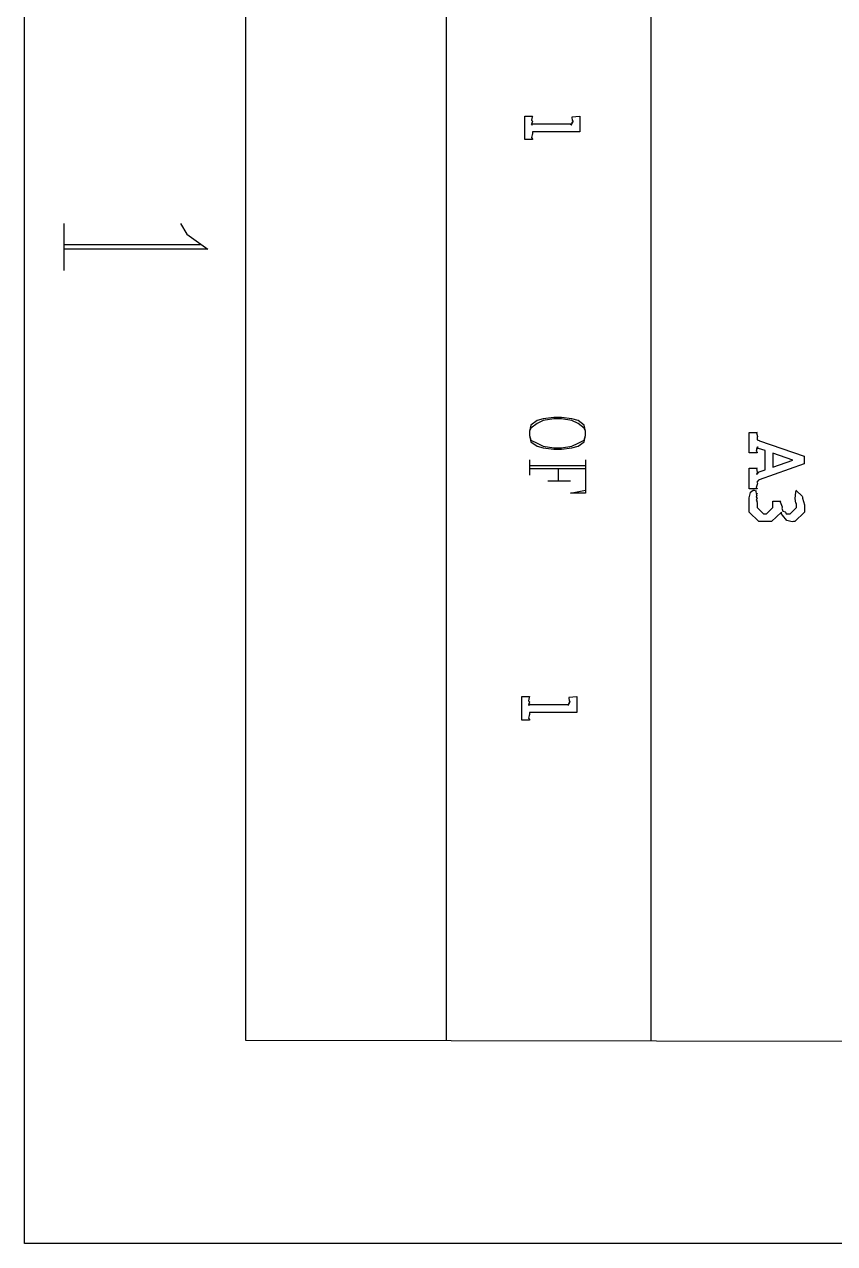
# Model space of a CAD drawing. Extents: x 0.2 to 11.6, y 0.3 to 16.2.
# Drawn here: x 0.155 to 1.045, y 0.31 to 1.651 of the extents above; entities that cross this region are included whole.
import ezdxf

# ---------------------------------------------------------------- set-up
doc = ezdxf.new("R2010")
doc.units = 0
doc.header["$MEASUREMENT"] = 0

msp = doc.modelspace()

# ---------------------------------------------------------------- linework, layer by layer
at = {"color": 0}
for p, q in [((0.155003, 0.310004), (0.155003, 16.22)), ((0.155003, 0.310004), (0.155003, 16.22)), ((0.398329, 0.533311), (0.398329, 16.02)), ((0.618326, 4.18001), (0.618326, 0.533311)), ((0.843317, 4.18001), (0.843317, 0.533311)), ((0.704807, 1.52388), (0.704807, 1.54969)), ((0.704807, 1.54969), (0.713488, 1.54969)), ((0.71289, 1.54878), (0.712349, 1.54519)), ((0.712349, 1.54519), (0.713488, 1.54406)), ((0.713108, 1.54297), (0.712349, 1.54081)), ((0.712349, 1.54081), (0.713488, 1.54167)), ((0.713488, 1.54969), (0.71289, 1.54878)), ((0.713488, 1.54362), (0.713108, 1.54297)), ((0.713488, 1.54167), (0.713162, 1.54124)), ((0.713488, 1.54406), (0.713488, 1.54362)), ((0.713488, 1.54167), (0.713488, 1.54167)), ((0.755533, 1.54053), (0.757215, 1.54243)), ((0.756401, 1.54199), (0.757975, 1.54389)), ((0.757107, 1.54238), (0.756401, 1.54199)), ((0.756674, 1.54904), (0.765354, 1.54969)), ((0.75689, 1.54861), (0.756674, 1.54904)), ((0.757324, 1.54471), (0.75689, 1.54861)), ((0.757324, 1.54254), (0.757107, 1.54238)), ((0.757215, 1.54243), (0.757324, 1.54254)), ((0.757975, 1.54449), (0.757324, 1.54471)), ((0.757975, 1.54389), (0.757975, 1.54449)), ((0.765354, 1.54969), (0.765354, 1.53407)), ((0.765354, 1.54969), (0.765354, 1.54969)), ((0.713162, 1.54124), (0.712349, 1.53982)), ((0.712349, 1.53982), (0.713488, 1.54101)), ((0.712999, 1.52908), (0.712349, 1.52604)), ((0.713488, 1.52994), (0.712999, 1.52908)), ((0.713488, 1.5319), (0.713379, 1.5319)), ((0.713379, 1.5319), (0.713488, 1.53043)), ((0.713488, 1.53233), (0.713433, 1.53233)), ((0.713433, 1.53233), (0.713488, 1.53201)), ((0.713488, 1.54101), (0.713488, 1.54101)), ((0.713488, 1.54101), (0.756674, 1.54101)), ((0.765354, 1.53233), (0.713488, 1.53233)), ((0.713488, 1.53201), (0.713488, 1.5319)), ((0.713488, 1.53043), (0.713488, 1.52994)), ((0.755371, 1.53988), (0.756674, 1.54107)), ((0.756347, 1.54075), (0.755371, 1.53988)), ((0.756401, 1.54124), (0.755533, 1.54053)), ((0.756674, 1.54101), (0.756347, 1.54075)), ((0.756674, 1.54144), (0.756401, 1.54124)), ((0.756674, 1.54107), (0.756674, 1.54144)), ((0.765354, 1.53407), (0.765354, 1.53233)), ((0.713488, 1.52388), (0.704807, 1.52388)), ((0.712349, 1.52604), (0.713488, 1.52442)), ((0.713488, 1.52442), (0.713488, 1.52388)), ((0.198351, 1.43164), (0.198351, 1.37999)), ((0.32666, 1.43164), (0.333333, 1.41997)), ((0.348307, 1.40831), (0.198351, 1.40831)), ((0.333333, 1.41997), (0.356663, 1.40332)), ((0.356663, 1.40332), (0.198351, 1.40332)), ((0.711643, 1.21002), (0.710015, 1.20334)), ((0.711643, 1.20665), (0.710015, 1.20334)), ((0.718317, 1.21501), (0.711643, 1.21002)), ((0.718317, 1.21164), (0.711643, 1.20665)), ((0.724989, 1.21669), (0.718317, 1.21501)), ((0.724989, 1.21501), (0.718317, 1.21164)), ((0.736654, 1.21832), (0.724989, 1.21669)), ((0.736654, 1.21669), (0.724989, 1.21501)), ((0.745008, 1.21832), (0.736654, 1.21832)), ((0.745008, 1.21669), (0.736654, 1.21669)), ((0.756674, 1.21669), (0.745008, 1.21832)), ((0.756674, 1.21501), (0.745008, 1.21669)), ((0.763346, 1.21501), (0.756674, 1.21669)), ((0.763346, 1.21164), (0.756674, 1.21501)), ((0.770019, 1.21002), (0.763346, 1.21501)), ((0.770019, 1.20665), (0.763346, 1.21164)), ((0.771647, 1.20334), (0.770019, 1.21002)), ((0.771647, 1.20334), (0.770019, 1.20665)), ((0.710015, 1.20334), (0.710015, 1.19835)), ((0.710015, 1.19835), (0.711643, 1.19168)), ((0.710015, 1.19835), (0.711643, 1.19331)), ((0.711643, 1.19331), (0.718317, 1.19)), ((0.763346, 1.19), (0.770019, 1.19331)), ((0.770019, 1.19168), (0.771647, 1.19835)), ((0.770019, 1.19331), (0.771647, 1.19835)), ((0.771647, 1.19835), (0.771647, 1.20334)), ((0.951443, 1.17936), (0.951443, 1.20193)), ((0.951443, 1.20193), (0.960124, 1.20193)), ((0.960124, 1.20193), (0.959582, 1.2015)), ((0.959582, 1.2015), (0.960449, 1.19737)), ((0.960558, 1.19716), (0.960124, 1.1965)), ((0.960124, 1.1965), (0.960124, 1.19379)), ((0.960124, 1.19379), (0.962403, 1.19303)), ((0.960449, 1.19737), (0.960558, 1.19716)), ((0.711643, 1.19168), (0.718317, 1.18669)), ((0.718317, 1.19), (0.724989, 1.18669)), ((0.718317, 1.18669), (0.724989, 1.185)), ((0.724989, 1.18669), (0.736654, 1.185)), ((0.724989, 1.185), (0.736654, 1.18332)), ((0.736654, 1.185), (0.745008, 1.185)), ((0.736654, 1.18332), (0.745008, 1.18332)), ((0.745008, 1.185), (0.756674, 1.18669)), ((0.745008, 1.18332), (0.756674, 1.185)), ((0.756674, 1.18669), (0.763346, 1.19)), ((0.756674, 1.185), (0.763346, 1.18669)), ((0.763346, 1.18669), (0.770019, 1.19168)), ((0.959853, 1.18392), (0.959039, 1.18132)), ((0.959039, 1.18132), (0.960124, 1.17985)), ((0.960394, 1.18544), (0.959364, 1.18408)), ((0.959364, 1.18408), (0.96034, 1.18457)), ((0.959799, 1.18424), (0.960775, 1.18587)), ((0.961262, 1.18419), (0.959799, 1.18424)), ((0.96034, 1.18457), (0.959853, 1.18392)), ((0.960124, 1.17985), (0.960124, 1.17936)), ((0.96034, 1.18457), (0.96034, 1.18457)), ((0.960775, 1.18587), (0.960394, 1.18544)), ((0.960775, 1.18587), (0.960775, 1.18587)), ((0.961643, 1.18435), (0.961262, 1.18419)), ((0.968804, 1.18197), (0.961643, 1.18435)), ((0.962403, 1.19303), (0.962728, 1.1926)), ((0.962728, 1.1926), (1.01199, 1.17567)), ((0.968804, 1.1607), (0.968804, 1.18197)), ((0.710015, 1.17166), (0.710015, 1.155)), ((0.771647, 1.17166), (0.771647, 1.13498)), ((0.960124, 1.17936), (0.951443, 1.17936)), ((1.01199, 1.16721), (0.962294, 1.14985)), ((0.999403, 1.17133), (0.977485, 1.17893)), ((0.977485, 1.17893), (0.977485, 1.16374)), ((0.977485, 1.16374), (0.999403, 1.17133)), ((1.01199, 1.17567), (1.01199, 1.16721)), ((0.771647, 1.16498), (0.710015, 1.16498)), ((0.771647, 1.16168), (0.710015, 1.16168)), ((0.741644, 1.16168), (0.741644, 1.14833)), ((0.951443, 1.13986), (0.951443, 1.16265)), ((0.951443, 1.16265), (0.960124, 1.16265)), ((0.960015, 1.15755), (0.959472, 1.15565)), ((0.959472, 1.15565), (0.960613, 1.15679)), ((0.960124, 1.16265), (0.959582, 1.16211)), ((0.959582, 1.16211), (0.960286, 1.15831)), ((0.96034, 1.15809), (0.960015, 1.15755)), ((0.960286, 1.15831), (0.96034, 1.15809)), ((0.960286, 1.15592), (0.962131, 1.15826)), ((0.960775, 1.15663), (0.960286, 1.15592)), ((0.960613, 1.15679), (0.960992, 1.15679)), ((0.960992, 1.15679), (0.960775, 1.15663)), ((0.962131, 1.15826), (0.962294, 1.15853)), ((0.962294, 1.15853), (0.968804, 1.1607)), ((0.968804, 1.1607), (0.968804, 1.1607)), ((0.977485, 1.16374), (0.977485, 1.16374)), ((0.754992, 1.14833), (0.729981, 1.14833)), ((0.960124, 1.13986), (0.951443, 1.13986)), ((0.960015, 1.14459), (0.959039, 1.14138)), ((0.959039, 1.14138), (0.960124, 1.14024)), ((0.961535, 1.14941), (0.959799, 1.14713)), ((0.959799, 1.14713), (0.960613, 1.14583)), ((0.960558, 1.14551), (0.960015, 1.14459)), ((0.960124, 1.14024), (0.960124, 1.13986)), ((0.960613, 1.14583), (0.960558, 1.14551)), ((0.962294, 1.14985), (0.961535, 1.14941)), ((0.754992, 1.13498), (0.771647, 1.13835)), ((0.771647, 1.13498), (0.754992, 1.13498)), ((0.951497, 1.12994), (0.952746, 1.1359)), ((0.951497, 1.12782), (0.951497, 1.12994)), ((0.951497, 1.11415), (0.951497, 1.12782)), ((0.952746, 1.1359), (0.953017, 1.13628)), ((0.953017, 1.13628), (0.955783, 1.13845)), ((0.953017, 1.13628), (0.953017, 1.13628)), ((0.955783, 1.13845), (0.956706, 1.13845)), ((0.956706, 1.13845), (0.956706, 1.13845)), ((0.956706, 1.13845), (0.958876, 1.13775)), ((0.958876, 1.13775), (0.959093, 1.13759)), ((0.959093, 1.13759), (0.958876, 1.13699)), ((0.958876, 1.13699), (0.958931, 1.13482)), ((0.958931, 1.13482), (0.960178, 1.13498)), ((0.959799, 1.13449), (0.959039, 1.13281)), ((0.959039, 1.13281), (0.960178, 1.13303)), ((0.959744, 1.13259), (0.959039, 1.13075)), ((0.959039, 1.13075), (0.960178, 1.13005)), ((0.95969, 1.12923), (0.959039, 1.12701)), ((0.959039, 1.12701), (0.960178, 1.12652)), ((0.960178, 1.12977), (0.95969, 1.12923)), ((0.960178, 1.13303), (0.959744, 1.13259)), ((0.960178, 1.13498), (0.959799, 1.13449)), ((0.960178, 1.1263), (0.959799, 1.12614)), ((0.959799, 1.12614), (0.960178, 1.12386)), ((0.960178, 1.13498), (0.960178, 1.13498)), ((0.960178, 1.13303), (0.960178, 1.13303)), ((0.960178, 1.13005), (0.960178, 1.12977)), ((0.960178, 1.12652), (0.960178, 1.1263)), ((0.977539, 1.12522), (0.977539, 1.1263)), ((0.977539, 1.1263), (0.986003, 1.1263)), ((0.986003, 1.1263), (0.985514, 1.1256)), ((1.0019, 1.12934), (1.00282, 1.13607)), ((1.00277, 1.12402), (1.0019, 1.12934)), ((1.00271, 1.13693), (1.00336, 1.13845)), ((1.00282, 1.13607), (1.00271, 1.13693)), ((1.00336, 1.13845), (1.0032, 1.13797)), ((1.0032, 1.13797), (1.00949, 1.13184)), ((1.00336, 1.13845), (1.00336, 1.13845)), ((1.00949, 1.13184), (1.00987, 1.13108)), ((1.00987, 1.13108), (1.00998, 1.12978)), ((1.00998, 1.12978), (1.01204, 1.12229)), ((0.961914, 1.10395), (0.951497, 1.11415)), ((0.960178, 1.12386), (0.960178, 1.12305)), ((0.960178, 1.12305), (0.960178, 1.11936)), ((0.960178, 1.11936), (0.967122, 1.11241)), ((0.970594, 1.11241), (0.977539, 1.11936)), ((0.987087, 1.11415), (0.975803, 1.10395)), ((0.977539, 1.11936), (0.977539, 1.12522)), ((0.985514, 1.1256), (0.987522, 1.11995)), ((0.987087, 1.11241), (0.987087, 1.11415)), ((0.987739, 1.11936), (0.987414, 1.11849)), ((0.987414, 1.11849), (0.988336, 1.11518)), ((0.987522, 1.11995), (0.987739, 1.11936)), ((0.988336, 1.11518), (0.991049, 1.11442)), ((0.991049, 1.11442), (0.991428, 1.11415)), ((0.991428, 1.11415), (0.991319, 1.11409)), ((0.991319, 1.11409), (0.992188, 1.11247)), ((0.996419, 1.11241), (1.00336, 1.11936)), ((1.01204, 1.11415), (1.00163, 1.10395)), ((1.00336, 1.12392), (1.00277, 1.12402)), ((1.00336, 1.11936), (1.00336, 1.12392)), ((1.01204, 1.12229), (1.01204, 1.11979)), ((1.01204, 1.11979), (1.01204, 1.11415)), ((0.971679, 1.10395), (0.961914, 1.10395)), ((0.967122, 1.11241), (0.967774, 1.11241)), ((0.967774, 1.11241), (0.970594, 1.11241)), ((0.975803, 1.10395), (0.971679, 1.10395)), ((0.988172, 1.111), (0.987087, 1.11241)), ((0.992785, 1.1052), (0.988172, 1.111)), ((0.992188, 1.11247), (0.995172, 1.11241)), ((0.998589, 1.10341), (0.992785, 1.1052)), ((0.995172, 1.11241), (0.996203, 1.11241)), ((0.996203, 1.11241), (0.996419, 1.11241)), ((1.00011, 1.10395), (0.998589, 1.10341)), ((1.00163, 1.10395), (1.00011, 1.10395)), ((0.701497, 0.911404), (0.710178, 0.911406)), ((0.701497, 0.885579), (0.701497, 0.911404)), ((0.709581, 0.910482), (0.709039, 0.906901)), ((0.709039, 0.906901), (0.710178, 0.905764)), ((0.709799, 0.904675), (0.709039, 0.902508)), ((0.709039, 0.902508), (0.710178, 0.903375)), ((0.709853, 0.90294), (0.709039, 0.901532)), ((0.709039, 0.901532), (0.710178, 0.902725)), ((0.710178, 0.911406), (0.709581, 0.910482)), ((0.710178, 0.905329), (0.709799, 0.904675)), ((0.710178, 0.903375), (0.709853, 0.90294)), ((0.710178, 0.905764), (0.710178, 0.905329)), ((0.710178, 0.903375), (0.710178, 0.903375)), ((0.710178, 0.902725), (0.710178, 0.902725)), ((0.710178, 0.902725), (0.753364, 0.902724)), ((0.752061, 0.901585), (0.753364, 0.902778)), ((0.753039, 0.902453), (0.752061, 0.901585)), ((0.752225, 0.902235), (0.753907, 0.904135)), ((0.753093, 0.902942), (0.752225, 0.902235)), ((0.753364, 0.902724), (0.753039, 0.902453)), ((0.753093, 0.903701), (0.754665, 0.905599)), ((0.753797, 0.904081), (0.753093, 0.903701)), ((0.753364, 0.903157), (0.753093, 0.902942)), ((0.753364, 0.910753), (0.762044, 0.911406)), ((0.753581, 0.910319), (0.753364, 0.910753)), ((0.753364, 0.902778), (0.753364, 0.903157)), ((0.754015, 0.906414), (0.753581, 0.910319)), ((0.754015, 0.904243), (0.753797, 0.904081)), ((0.753907, 0.904135), (0.754015, 0.904243)), ((0.754665, 0.906196), (0.754015, 0.906414)), ((0.754665, 0.905599), (0.754665, 0.906196)), ((0.762044, 0.911406), (0.762044, 0.895779)), ((0.762044, 0.911406), (0.762044, 0.911406)), ((0.710178, 0.885579), (0.701497, 0.885579)), ((0.70969, 0.890788), (0.709039, 0.887751)), ((0.709039, 0.887751), (0.710178, 0.886122)), ((0.710178, 0.891657), (0.70969, 0.890788)), ((0.710178, 0.893611), (0.710069, 0.893611)), ((0.710069, 0.893611), (0.710178, 0.892144)), ((0.710178, 0.894043), (0.710124, 0.894043)), ((0.710124, 0.894043), (0.710178, 0.893719)), ((0.762044, 0.894043), (0.710178, 0.894043)), ((0.710178, 0.893719), (0.710178, 0.893611)), ((0.710178, 0.892144), (0.710178, 0.891657)), ((0.710178, 0.886122), (0.710178, 0.885579)), ((0.762044, 0.895779), (0.762044, 0.894043)), ((11.315, 0.516656), (0.398329, 0.533311)), ((11.57, 0.310004), (0.155003, 0.310004)), ((11.57, 0.310004), (0.155003, 0.310004))]:
    msp.add_line(p, q, dxfattribs=at)

doc.saveas('drawing.dxf')
